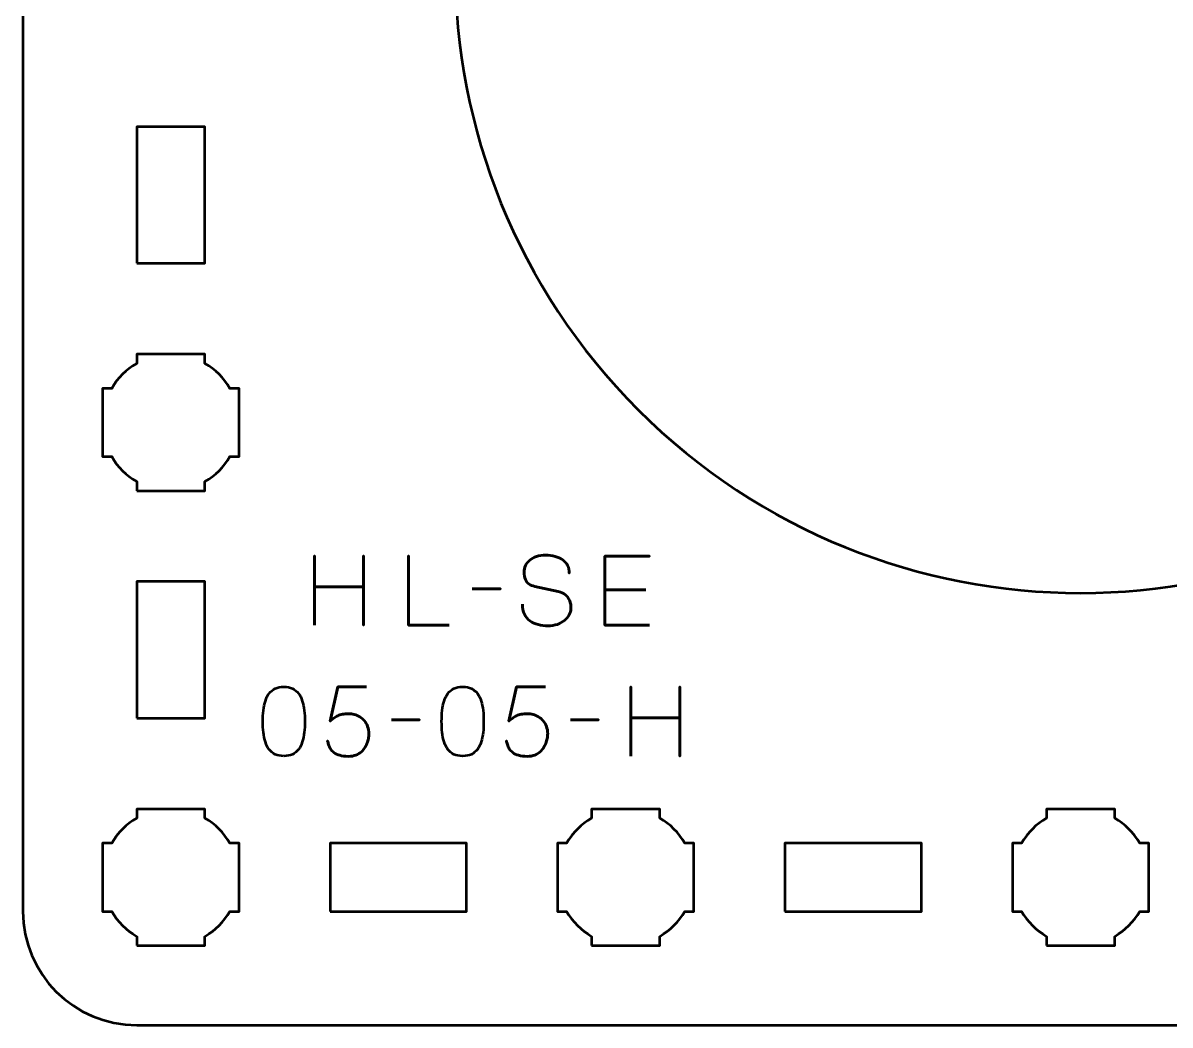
# Model space of a CAD drawing. Header units: centimetres. Extents: x -37.2 to 16.2, y -19.5 to -9.8.
# Drawn here: x 6.85 to 11.89, y -19.5 to -15.09 of the extents above; entities that cross this region are included whole.
import ezdxf

# ---------------------------------------------------------------- set-up
doc = ezdxf.new("R2010")
doc.units = ezdxf.units.CM
doc.header["$MEASUREMENT"] = 0
doc.layers.add('Layer 1', color=7, linetype='Continuous')

msp = doc.modelspace()

# ---------------------------------------------------------------- linework, layer by layer
at = {"layer": 'Layer 1', "color": 3, "lineweight": 53}
for points, knots in [([(15.65001, -19.5), (15.65001, -19.5), (7.35001, -19.5), (7.35001, -19.5), (7.35001, -19.5), (7.07392, -19.5), (6.85001, -19.27609), (6.85001, -19), (6.85001, -19), (6.85001, -19), (6.85001, -10.7), (6.85001, -10.7), (6.85001, -10.7), (6.85001, -10.42391), (7.07392, -10.2), (7.35001, -10.2), (7.35001, -10.2), (7.35001, -10.2), (15.65001, -10.2), (15.65001, -10.2), (15.65001, -10.2), (15.9261, -10.2), (16.15001, -10.42391), (16.15001, -10.7), (16.15001, -10.7), (16.15001, -10.7), (16.15001, -19), (16.15001, -19), (16.15001, -19), (16.15001, -19.27609), (15.9261, -19.5), (15.65001, -19.5)], [0, 0, 0, 0, 0.125, 0.125, 0.125, 0.125, 0.25, 0.25, 0.25, 0.25, 0.375, 0.375, 0.375, 0.375, 0.5, 0.5, 0.5, 0.5, 0.625, 0.625, 0.625, 0.625, 0.75, 0.75, 0.75, 0.75, 0.875, 0.875, 0.875, 0.875, 1, 1, 1, 1]), ([(13.44466, -12.90544), (14.51846, -13.97923), (14.51846, -15.72088), (13.44463, -16.79471), (13.44463, -16.79471), (12.37083, -17.86851), (10.62918, -17.86851), (9.55538, -16.79471), (9.55538, -16.79471), (8.48155, -15.72088), (8.48155, -13.97923), (9.55535, -12.90544), (9.55535, -12.90544), (10.62918, -11.83161), (12.37083, -11.83161), (13.44466, -12.90544)], [0, 0, 0, 0, 0.25, 0.25, 0.25, 0.25, 0.5, 0.5, 0.5, 0.5, 0.75, 0.75, 0.75, 0.75, 1, 1, 1, 1])]:
    msp.add_open_spline(points, degree=3, knots=knots, dxfattribs=at)
at = {"layer": 'Layer 1', "lineweight": 53}
for points, knots in [([(7.35001, -16.15), (7.35001, -16.15), (7.35001, -15.55), (7.35001, -15.55), (7.35001, -15.55), (7.35001, -15.55), (7.65001, -15.55), (7.65001, -15.55), (7.65001, -15.55), (7.65001, -15.55), (7.65001, -16.15), (7.65001, -16.15), (7.65001, -16.15), (7.65001, -16.15), (7.35001, -16.15), (7.35001, -16.15)], [0, 0, 0, 0, 0.25, 0.25, 0.25, 0.25, 0.5, 0.5, 0.5, 0.5, 0.75, 0.75, 0.75, 0.75, 1, 1, 1, 1]), ([(7.35001, -17.15), (7.35001, -17.15), (7.35001, -17.10985), (7.35001, -17.10985), (7.35001, -17.10985), (7.30448, -17.0835), (7.26651, -17.04553), (7.24016, -17), (7.24016, -17), (7.24016, -17), (7.20001, -17), (7.20001, -17), (7.20001, -17), (7.20001, -17), (7.20001, -16.85), (7.20001, -16.85), (7.20001, -16.85), (7.20001, -16.85), (7.20001, -16.7), (7.20001, -16.7), (7.20001, -16.7), (7.20001, -16.7), (7.24016, -16.7), (7.24016, -16.7), (7.24016, -16.7), (7.26651, -16.65447), (7.30448, -16.6165), (7.35001, -16.59015), (7.35001, -16.59015), (7.35001, -16.59015), (7.35001, -16.55), (7.35001, -16.55), (7.35001, -16.55), (7.35001, -16.55), (7.50001, -16.55), (7.50001, -16.55), (7.50001, -16.55), (7.50001, -16.55), (7.65001, -16.55), (7.65001, -16.55), (7.65001, -16.55), (7.65001, -16.55), (7.65001, -16.59015), (7.65001, -16.59015), (7.65001, -16.59015), (7.69554, -16.6165), (7.73351, -16.65447), (7.75986, -16.7), (7.75986, -16.7), (7.75986, -16.7), (7.80001, -16.7), (7.80001, -16.7), (7.80001, -16.7), (7.80001, -16.7), (7.80001, -16.85), (7.80001, -16.85), (7.80001, -16.85), (7.80001, -16.85), (7.80001, -17), (7.80001, -17), (7.80001, -17), (7.80001, -17), (7.75986, -17), (7.75986, -17), (7.75986, -17), (7.73351, -17.04553), (7.69554, -17.0835), (7.65001, -17.10985), (7.65001, -17.10985), (7.65001, -17.10985), (7.65001, -17.15), (7.65001, -17.15), (7.65001, -17.15), (7.65001, -17.15), (7.50001, -17.15), (7.50001, -17.15), (7.50001, -17.15), (7.50001, -17.15), (7.35001, -17.15), (7.35001, -17.15)], [0, 0, 0, 0, 0.05, 0.05, 0.05, 0.05, 0.1, 0.1, 0.1, 0.1, 0.15, 0.15, 0.15, 0.15, 0.2, 0.2, 0.2, 0.2, 0.25, 0.25, 0.25, 0.25, 0.3, 0.3, 0.3, 0.3, 0.35, 0.35, 0.35, 0.35, 0.4, 0.4, 0.4, 0.4, 0.45, 0.45, 0.45, 0.45, 0.5, 0.5, 0.5, 0.5, 0.55, 0.55, 0.55, 0.55, 0.6, 0.6, 0.6, 0.6, 0.65, 0.65, 0.65, 0.65, 0.7, 0.7, 0.7, 0.7, 0.75, 0.75, 0.75, 0.75, 0.8, 0.8, 0.8, 0.8, 0.85, 0.85, 0.85, 0.85, 0.9, 0.9, 0.9, 0.9, 0.95, 0.95, 0.95, 0.95, 1, 1, 1, 1]), ([(7.35001, -18.15), (7.35001, -18.15), (7.35001, -17.55), (7.35001, -17.55), (7.35001, -17.55), (7.35001, -17.55), (7.65001, -17.55), (7.65001, -17.55), (7.65001, -17.55), (7.65001, -17.55), (7.65001, -18.15), (7.65001, -18.15), (7.65001, -18.15), (7.65001, -18.15), (7.35001, -18.15), (7.35001, -18.15)], [0, 0, 0, 0, 0.25, 0.25, 0.25, 0.25, 0.5, 0.5, 0.5, 0.5, 0.75, 0.75, 0.75, 0.75, 1, 1, 1, 1]), ([(7.35001, -19.15), (7.35001, -19.15), (7.35001, -19.10985), (7.35001, -19.10985), (7.35001, -19.10985), (7.30448, -19.0835), (7.26651, -19.04553), (7.24016, -19), (7.24016, -19), (7.24016, -19), (7.20001, -19), (7.20001, -19), (7.20001, -19), (7.20001, -19), (7.20001, -18.85), (7.20001, -18.85), (7.20001, -18.85), (7.20001, -18.85), (7.20001, -18.7), (7.20001, -18.7), (7.20001, -18.7), (7.20001, -18.7), (7.24016, -18.7), (7.24016, -18.7), (7.24016, -18.7), (7.26651, -18.65447), (7.30448, -18.6165), (7.35001, -18.59015), (7.35001, -18.59015), (7.35001, -18.59015), (7.35001, -18.55), (7.35001, -18.55), (7.35001, -18.55), (7.35001, -18.55), (7.50001, -18.55), (7.50001, -18.55), (7.50001, -18.55), (7.50001, -18.55), (7.65001, -18.55), (7.65001, -18.55), (7.65001, -18.55), (7.65001, -18.55), (7.65001, -18.59015), (7.65001, -18.59015), (7.65001, -18.59015), (7.69554, -18.6165), (7.73351, -18.65447), (7.75986, -18.7), (7.75986, -18.7), (7.75986, -18.7), (7.80001, -18.7), (7.80001, -18.7), (7.80001, -18.7), (7.80001, -18.7), (7.80001, -18.85), (7.80001, -18.85), (7.80001, -18.85), (7.80001, -18.85), (7.80001, -19), (7.80001, -19), (7.80001, -19), (7.80001, -19), (7.75986, -19), (7.75986, -19), (7.75986, -19), (7.73351, -19.04553), (7.69554, -19.0835), (7.65001, -19.10985), (7.65001, -19.10985), (7.65001, -19.10985), (7.65001, -19.15), (7.65001, -19.15), (7.65001, -19.15), (7.65001, -19.15), (7.50001, -19.15), (7.50001, -19.15), (7.50001, -19.15), (7.50001, -19.15), (7.35001, -19.15), (7.35001, -19.15)], [0, 0, 0, 0, 0.05, 0.05, 0.05, 0.05, 0.1, 0.1, 0.1, 0.1, 0.15, 0.15, 0.15, 0.15, 0.2, 0.2, 0.2, 0.2, 0.25, 0.25, 0.25, 0.25, 0.3, 0.3, 0.3, 0.3, 0.35, 0.35, 0.35, 0.35, 0.4, 0.4, 0.4, 0.4, 0.45, 0.45, 0.45, 0.45, 0.5, 0.5, 0.5, 0.5, 0.55, 0.55, 0.55, 0.55, 0.6, 0.6, 0.6, 0.6, 0.65, 0.65, 0.65, 0.65, 0.7, 0.7, 0.7, 0.7, 0.75, 0.75, 0.75, 0.75, 0.8, 0.8, 0.8, 0.8, 0.85, 0.85, 0.85, 0.85, 0.9, 0.9, 0.9, 0.9, 0.95, 0.95, 0.95, 0.95, 1, 1, 1, 1]), ([(9.35001, -19.15), (9.35001, -19.15), (9.35001, -19.10985), (9.35001, -19.10985), (9.35001, -19.10985), (9.30448, -19.0835), (9.26651, -19.04553), (9.24016, -19), (9.24016, -19), (9.24016, -19), (9.20001, -19), (9.20001, -19), (9.20001, -19), (9.20001, -19), (9.20001, -18.85), (9.20001, -18.85), (9.20001, -18.85), (9.20001, -18.85), (9.20001, -18.7), (9.20001, -18.7), (9.20001, -18.7), (9.20001, -18.7), (9.24016, -18.7), (9.24016, -18.7), (9.24016, -18.7), (9.26651, -18.65447), (9.30448, -18.6165), (9.35001, -18.59015), (9.35001, -18.59015), (9.35001, -18.59015), (9.35001, -18.55), (9.35001, -18.55), (9.35001, -18.55), (9.35001, -18.55), (9.50001, -18.55), (9.50001, -18.55), (9.50001, -18.55), (9.50001, -18.55), (9.65001, -18.55), (9.65001, -18.55), (9.65001, -18.55), (9.65001, -18.55), (9.65001, -18.59015), (9.65001, -18.59015), (9.65001, -18.59015), (9.69554, -18.6165), (9.73351, -18.65447), (9.75986, -18.7), (9.75986, -18.7), (9.75986, -18.7), (9.80001, -18.7), (9.80001, -18.7), (9.80001, -18.7), (9.80001, -18.7), (9.80001, -18.85), (9.80001, -18.85), (9.80001, -18.85), (9.80001, -18.85), (9.80001, -19), (9.80001, -19), (9.80001, -19), (9.80001, -19), (9.75986, -19), (9.75986, -19), (9.75986, -19), (9.73351, -19.04553), (9.69554, -19.0835), (9.65001, -19.10985), (9.65001, -19.10985), (9.65001, -19.10985), (9.65001, -19.15), (9.65001, -19.15), (9.65001, -19.15), (9.65001, -19.15), (9.50001, -19.15), (9.50001, -19.15), (9.50001, -19.15), (9.50001, -19.15), (9.35001, -19.15), (9.35001, -19.15)], [0, 0, 0, 0, 0.05, 0.05, 0.05, 0.05, 0.1, 0.1, 0.1, 0.1, 0.15, 0.15, 0.15, 0.15, 0.2, 0.2, 0.2, 0.2, 0.25, 0.25, 0.25, 0.25, 0.3, 0.3, 0.3, 0.3, 0.35, 0.35, 0.35, 0.35, 0.4, 0.4, 0.4, 0.4, 0.45, 0.45, 0.45, 0.45, 0.5, 0.5, 0.5, 0.5, 0.55, 0.55, 0.55, 0.55, 0.6, 0.6, 0.6, 0.6, 0.65, 0.65, 0.65, 0.65, 0.7, 0.7, 0.7, 0.7, 0.75, 0.75, 0.75, 0.75, 0.8, 0.8, 0.8, 0.8, 0.85, 0.85, 0.85, 0.85, 0.9, 0.9, 0.9, 0.9, 0.95, 0.95, 0.95, 0.95, 1, 1, 1, 1]), ([(11.35001, -19.15), (11.35001, -19.15), (11.35001, -19.10985), (11.35001, -19.10985), (11.35001, -19.10985), (11.30448, -19.0835), (11.26651, -19.04553), (11.24016, -19), (11.24016, -19), (11.24016, -19), (11.20001, -19), (11.20001, -19), (11.20001, -19), (11.20001, -19), (11.20001, -18.85), (11.20001, -18.85), (11.20001, -18.85), (11.20001, -18.85), (11.20001, -18.7), (11.20001, -18.7), (11.20001, -18.7), (11.20001, -18.7), (11.24016, -18.7), (11.24016, -18.7), (11.24016, -18.7), (11.26651, -18.65447), (11.30448, -18.6165), (11.35001, -18.59015), (11.35001, -18.59015), (11.35001, -18.59015), (11.35001, -18.55), (11.35001, -18.55), (11.35001, -18.55), (11.35001, -18.55), (11.50001, -18.55), (11.50001, -18.55), (11.50001, -18.55), (11.50001, -18.55), (11.65001, -18.55), (11.65001, -18.55), (11.65001, -18.55), (11.65001, -18.55), (11.65001, -18.59015), (11.65001, -18.59015), (11.65001, -18.59015), (11.69554, -18.6165), (11.73351, -18.65447), (11.75986, -18.7), (11.75986, -18.7), (11.75986, -18.7), (11.80001, -18.7), (11.80001, -18.7), (11.80001, -18.7), (11.80001, -18.7), (11.80001, -18.85), (11.80001, -18.85), (11.80001, -18.85), (11.80001, -18.85), (11.80001, -19), (11.80001, -19), (11.80001, -19), (11.80001, -19), (11.75986, -19), (11.75986, -19), (11.75986, -19), (11.73351, -19.04553), (11.69554, -19.0835), (11.65001, -19.10985), (11.65001, -19.10985), (11.65001, -19.10985), (11.65001, -19.15), (11.65001, -19.15), (11.65001, -19.15), (11.65001, -19.15), (11.50001, -19.15), (11.50001, -19.15), (11.50001, -19.15), (11.50001, -19.15), (11.35001, -19.15), (11.35001, -19.15)], [0, 0, 0, 0, 0.05, 0.05, 0.05, 0.05, 0.1, 0.1, 0.1, 0.1, 0.15, 0.15, 0.15, 0.15, 0.2, 0.2, 0.2, 0.2, 0.25, 0.25, 0.25, 0.25, 0.3, 0.3, 0.3, 0.3, 0.35, 0.35, 0.35, 0.35, 0.4, 0.4, 0.4, 0.4, 0.45, 0.45, 0.45, 0.45, 0.5, 0.5, 0.5, 0.5, 0.55, 0.55, 0.55, 0.55, 0.6, 0.6, 0.6, 0.6, 0.65, 0.65, 0.65, 0.65, 0.7, 0.7, 0.7, 0.7, 0.75, 0.75, 0.75, 0.75, 0.8, 0.8, 0.8, 0.8, 0.85, 0.85, 0.85, 0.85, 0.9, 0.9, 0.9, 0.9, 0.95, 0.95, 0.95, 0.95, 1, 1, 1, 1]), ([(8.20001, -19), (8.20001, -19), (8.20001, -18.7), (8.20001, -18.7), (8.20001, -18.7), (8.20001, -18.7), (8.80001, -18.7), (8.80001, -18.7), (8.80001, -18.7), (8.80001, -18.7), (8.80001, -19), (8.80001, -19), (8.80001, -19), (8.80001, -19), (8.20001, -19), (8.20001, -19)], [0, 0, 0, 0, 0.25, 0.25, 0.25, 0.25, 0.5, 0.5, 0.5, 0.5, 0.75, 0.75, 0.75, 0.75, 1, 1, 1, 1]), ([(10.20001, -19), (10.20001, -19), (10.20001, -18.7), (10.20001, -18.7), (10.20001, -18.7), (10.20001, -18.7), (10.80001, -18.7), (10.80001, -18.7), (10.80001, -18.7), (10.80001, -18.7), (10.80001, -19), (10.80001, -19), (10.80001, -19), (10.80001, -19), (10.20001, -19), (10.20001, -19)], [0, 0, 0, 0, 0.25, 0.25, 0.25, 0.25, 0.5, 0.5, 0.5, 0.5, 0.75, 0.75, 0.75, 0.75, 1, 1, 1, 1])]:
    msp.add_open_spline(points, degree=3, knots=knots, dxfattribs=at)
at = {"layer": 'Layer 1', "color": 5, "lineweight": 53}
for points, knots in [([(8.13221, -17.74187), (8.13221, -17.74187), (8.13221, -17.57296), (8.13221, -17.57296), (8.13221, -17.57296), (8.13221, -17.57296), (8.34768, -17.57296), (8.34768, -17.57296), (8.34768, -17.57296), (8.34768, -17.57296), (8.34768, -17.74187), (8.34768, -17.74187), (8.34768, -17.74187), (8.34768, -17.74187), (8.34768, -17.43707), (8.34768, -17.43707), (8.34768, -17.43707), (8.34768, -17.43707), (8.34768, -17.57296), (8.34768, -17.57296), (8.34768, -17.57296), (8.34768, -17.57296), (8.13221, -17.57296), (8.13221, -17.57296), (8.13221, -17.57296), (8.13221, -17.57296), (8.13221, -17.43707), (8.13221, -17.43707), (8.13221, -17.43707), (8.13221, -17.43707), (8.13221, -17.74187), (8.13221, -17.74187)], [0, 0, 0, 0, 0.125, 0.125, 0.125, 0.125, 0.25, 0.25, 0.25, 0.25, 0.375, 0.375, 0.375, 0.375, 0.5, 0.5, 0.5, 0.5, 0.625, 0.625, 0.625, 0.625, 0.75, 0.75, 0.75, 0.75, 0.875, 0.875, 0.875, 0.875, 1, 1, 1, 1]), ([(8.7236, -17.74187), (8.7236, -17.74187), (8.54538, -17.74187), (8.54538, -17.74187), (8.54538, -17.74187), (8.54538, -17.74187), (8.54538, -17.43665), (8.54538, -17.43665), (8.54538, -17.43665), (8.54538, -17.43665), (8.54538, -17.74187), (8.54538, -17.74187), (8.54538, -17.74187), (8.54538, -17.74187), (8.7236, -17.74187), (8.7236, -17.74187)], [0, 0, 0, 0, 0.25, 0.25, 0.25, 0.25, 0.5, 0.5, 0.5, 0.5, 0.75, 0.75, 0.75, 0.75, 1, 1, 1, 1]), ([(9.04575, -17.64958), (9.04589, -17.66645), (9.04885, -17.68091), (9.05478, -17.69298), (9.05478, -17.69298), (9.06064, -17.70497), (9.06882, -17.71478), (9.07912, -17.7224), (9.07912, -17.7224), (9.08949, -17.72995), (9.10142, -17.73552), (9.11489, -17.73912), (9.11489, -17.73912), (9.1283, -17.74265), (9.14269, -17.74441), (9.15793, -17.74441), (9.15793, -17.74441), (9.17331, -17.74434), (9.18714, -17.74208), (9.19949, -17.73778), (9.19949, -17.73778), (9.21177, -17.73347), (9.22228, -17.72769), (9.2311, -17.72042), (9.2311, -17.72042), (9.23985, -17.71315), (9.24662, -17.70504), (9.25142, -17.69601), (9.25142, -17.69601), (9.25622, -17.68698), (9.25876, -17.67774), (9.25911, -17.66821), (9.25911, -17.66821), (9.25953, -17.65572), (9.2577, -17.64429), (9.25368, -17.63399), (9.25368, -17.63399), (9.24965, -17.62369), (9.24344, -17.61508), (9.23505, -17.60803), (9.23505, -17.60803), (9.22672, -17.60097), (9.21621, -17.59603), (9.20365, -17.59328), (9.20365, -17.59328), (9.20365, -17.59328), (9.09994, -17.57084), (9.09994, -17.57084), (9.09994, -17.57084), (9.0902, -17.5688), (9.0818, -17.56534), (9.07489, -17.56054), (9.07489, -17.56054), (9.06797, -17.55568), (9.06261, -17.54897), (9.05894, -17.54036), (9.05894, -17.54036), (9.05527, -17.53183), (9.05337, -17.52096), (9.05337, -17.50777), (9.05337, -17.50777), (9.05337, -17.49775), (9.05542, -17.4883), (9.05958, -17.47941), (9.05958, -17.47941), (9.06367, -17.47052), (9.06974, -17.46268), (9.07771, -17.45577), (9.07771, -17.45577), (9.08568, -17.44893), (9.09556, -17.44356), (9.10727, -17.43968), (9.10727, -17.43968), (9.11906, -17.43573), (9.13253, -17.43376), (9.14777, -17.43369), (9.14777, -17.43369), (9.16308, -17.43369), (9.17712, -17.43545), (9.18996, -17.43898), (9.18996, -17.43898), (9.20273, -17.44251), (9.21381, -17.44759), (9.22312, -17.45436), (9.22312, -17.45436), (9.23244, -17.46113), (9.23963, -17.46946), (9.24457, -17.47919), (9.24457, -17.47919), (9.24951, -17.489), (9.25184, -17.50022), (9.25149, -17.51285), (9.25149, -17.51285), (9.25184, -17.50022), (9.24951, -17.489), (9.24457, -17.47919), (9.24457, -17.47919), (9.23963, -17.46946), (9.23244, -17.46113), (9.22312, -17.45436), (9.22312, -17.45436), (9.21381, -17.44759), (9.20273, -17.44251), (9.18996, -17.43898), (9.18996, -17.43898), (9.17712, -17.43545), (9.16308, -17.43369), (9.14777, -17.43369), (9.14777, -17.43369), (9.13253, -17.43376), (9.11906, -17.43573), (9.10727, -17.43968), (9.10727, -17.43968), (9.09556, -17.44356), (9.08568, -17.44893), (9.07771, -17.45577), (9.07771, -17.45577), (9.06974, -17.46268), (9.06367, -17.47052), (9.05958, -17.47941), (9.05958, -17.47941), (9.05542, -17.4883), (9.05337, -17.49775), (9.05337, -17.50777), (9.05337, -17.50777), (9.05337, -17.52096), (9.0552, -17.53183), (9.05873, -17.54029), (9.05873, -17.54029), (9.06233, -17.54883), (9.06762, -17.55546), (9.07454, -17.56033), (9.07454, -17.56033), (9.08145, -17.56513), (9.08992, -17.56866), (9.09994, -17.57084), (9.09994, -17.57084), (9.09994, -17.57084), (9.20365, -17.59328), (9.20365, -17.59328), (9.20365, -17.59328), (9.21649, -17.59603), (9.22708, -17.60097), (9.2354, -17.60803), (9.2354, -17.60803), (9.2438, -17.61508), (9.24994, -17.62369), (9.25389, -17.63399), (9.25389, -17.63399), (9.25777, -17.64429), (9.25953, -17.65572), (9.25911, -17.66821), (9.25911, -17.66821), (9.25876, -17.67774), (9.25622, -17.68698), (9.25142, -17.69601), (9.25142, -17.69601), (9.24662, -17.70504), (9.23985, -17.71315), (9.2311, -17.72042), (9.2311, -17.72042), (9.22228, -17.72769), (9.21177, -17.73347), (9.19949, -17.73778), (9.19949, -17.73778), (9.18714, -17.74208), (9.17331, -17.74434), (9.15793, -17.74441), (9.15793, -17.74441), (9.14269, -17.74441), (9.1283, -17.74265), (9.11489, -17.73912), (9.11489, -17.73912), (9.10142, -17.73552), (9.08949, -17.72995), (9.07912, -17.7224), (9.07912, -17.7224), (9.06882, -17.71478), (9.06064, -17.70497), (9.05478, -17.69298), (9.05478, -17.69298), (9.04885, -17.68091), (9.04589, -17.66645), (9.04575, -17.64958)], [0, 0, 0, 0, 0.0217391, 0.0217391, 0.0217391, 0.0217391, 0.0434783, 0.0434783, 0.0434783, 0.0434783, 0.0652174, 0.0652174, 0.0652174, 0.0652174, 0.0869565, 0.0869565, 0.0869565, 0.0869565, 0.1086957, 0.1086957, 0.1086957, 0.1086957, 0.1304348, 0.1304348, 0.1304348, 0.1304348, 0.1521739, 0.1521739, 0.1521739, 0.1521739, 0.173913, 0.173913, 0.173913, 0.173913, 0.1956522, 0.1956522, 0.1956522, 0.1956522, 0.2173913, 0.2173913, 0.2173913, 0.2173913, 0.2391304, 0.2391304, 0.2391304, 0.2391304, 0.2608696, 0.2608696, 0.2608696, 0.2608696, 0.2826087, 0.2826087, 0.2826087, 0.2826087, 0.3043478, 0.3043478, 0.3043478, 0.3043478, 0.326087, 0.326087, 0.326087, 0.326087, 0.3478261, 0.3478261, 0.3478261, 0.3478261, 0.3695652, 0.3695652, 0.3695652, 0.3695652, 0.3913043, 0.3913043, 0.3913043, 0.3913043, 0.4130435, 0.4130435, 0.4130435, 0.4130435, 0.4347826, 0.4347826, 0.4347826, 0.4347826, 0.4565217, 0.4565217, 0.4565217, 0.4565217, 0.4782609, 0.4782609, 0.4782609, 0.4782609, 0.5, 0.5, 0.5, 0.5, 0.5217391, 0.5217391, 0.5217391, 0.5217391, 0.5434783, 0.5434783, 0.5434783, 0.5434783, 0.5652174, 0.5652174, 0.5652174, 0.5652174, 0.5869565, 0.5869565, 0.5869565, 0.5869565, 0.6086957, 0.6086957, 0.6086957, 0.6086957, 0.6304348, 0.6304348, 0.6304348, 0.6304348, 0.6521739, 0.6521739, 0.6521739, 0.6521739, 0.673913, 0.673913, 0.673913, 0.673913, 0.6956522, 0.6956522, 0.6956522, 0.6956522, 0.7173913, 0.7173913, 0.7173913, 0.7173913, 0.7391304, 0.7391304, 0.7391304, 0.7391304, 0.7608696, 0.7608696, 0.7608696, 0.7608696, 0.7826087, 0.7826087, 0.7826087, 0.7826087, 0.8043478, 0.8043478, 0.8043478, 0.8043478, 0.826087, 0.826087, 0.826087, 0.826087, 0.8478261, 0.8478261, 0.8478261, 0.8478261, 0.8695652, 0.8695652, 0.8695652, 0.8695652, 0.8913043, 0.8913043, 0.8913043, 0.8913043, 0.9130435, 0.9130435, 0.9130435, 0.9130435, 0.9347826, 0.9347826, 0.9347826, 0.9347826, 0.9565217, 0.9565217, 0.9565217, 0.9565217, 0.9782609, 0.9782609, 0.9782609, 0.9782609, 1, 1, 1, 1]), ([(9.60497, -17.74187), (9.60497, -17.74187), (9.4077, -17.74187), (9.4077, -17.74187), (9.4077, -17.74187), (9.4077, -17.74187), (9.4077, -17.43834), (9.4077, -17.43834), (9.4077, -17.43834), (9.4077, -17.43834), (9.60497, -17.43834), (9.60497, -17.43834), (9.60497, -17.43834), (9.60497, -17.43834), (9.4077, -17.43834), (9.4077, -17.43834), (9.4077, -17.43834), (9.4077, -17.43834), (9.4077, -17.74187), (9.4077, -17.74187), (9.4077, -17.74187), (9.4077, -17.74187), (9.60497, -17.74187), (9.60497, -17.74187)], [0, 0, 0, 0, 0.1666667, 0.1666667, 0.1666667, 0.1666667, 0.3333333, 0.3333333, 0.3333333, 0.3333333, 0.5, 0.5, 0.5, 0.5, 0.6666667, 0.6666667, 0.6666667, 0.6666667, 0.8333333, 0.8333333, 0.8333333, 0.8333333, 1, 1, 1, 1]), ([(8.82562, -17.58227), (8.82562, -17.58227), (8.94881, -17.58227), (8.94881, -17.58227), (8.94881, -17.58227), (8.94881, -17.58227), (8.82562, -17.58227), (8.82562, -17.58227)], [0, 0, 0, 0, 0.5, 0.5, 0.5, 0.5, 1, 1, 1, 1]), ([(9.58804, -17.58566), (9.58804, -17.58566), (9.4077, -17.58566), (9.4077, -17.58566), (9.4077, -17.58566), (9.4077, -17.58566), (9.58804, -17.58566), (9.58804, -17.58566)], [0, 0, 0, 0, 0.5, 0.5, 0.5, 0.5, 1, 1, 1, 1]), ([(7.99696, -18.31718), (8.01177, -18.31711), (8.02454, -18.3145), (8.0352, -18.30942), (8.0352, -18.30942), (8.04578, -18.30434), (8.0546, -18.29707), (8.06165, -18.28783), (8.06165, -18.28783), (8.06864, -18.27852), (8.07414, -18.26751), (8.07823, -18.25481), (8.07823, -18.25481), (8.08226, -18.24211), (8.08515, -18.22821), (8.08677, -18.21297), (8.08677, -18.21297), (8.08847, -18.19773), (8.08931, -18.18171), (8.08924, -18.16478), (8.08924, -18.16478), (8.08931, -18.14792), (8.08847, -18.1319), (8.08677, -18.11673), (8.08677, -18.11673), (8.08515, -18.10156), (8.08226, -18.08759), (8.07823, -18.07489), (8.07823, -18.07489), (8.07414, -18.06226), (8.06864, -18.05126), (8.06165, -18.04187), (8.06165, -18.04187), (8.0546, -18.03256), (8.04578, -18.02529), (8.0352, -18.02021), (8.0352, -18.02021), (8.02454, -18.01506), (8.01177, -18.01245), (7.99696, -18.01238), (7.99696, -18.01238), (7.98214, -18.01245), (7.96937, -18.01506), (7.95871, -18.02021), (7.95871, -18.02021), (7.94813, -18.02529), (7.93931, -18.03256), (7.93226, -18.04187), (7.93226, -18.04187), (7.92527, -18.05126), (7.91977, -18.06226), (7.91568, -18.07489), (7.91568, -18.07489), (7.91165, -18.08759), (7.90876, -18.10156), (7.90714, -18.11673), (7.90714, -18.11673), (7.90545, -18.1319), (7.9046, -18.14792), (7.90467, -18.16478), (7.90467, -18.16478), (7.9046, -18.18171), (7.90545, -18.19773), (7.90714, -18.21297), (7.90714, -18.21297), (7.90876, -18.22821), (7.91165, -18.24211), (7.91568, -18.25481), (7.91568, -18.25481), (7.91977, -18.26751), (7.92527, -18.27852), (7.93226, -18.28783), (7.93226, -18.28783), (7.93931, -18.29707), (7.94813, -18.30434), (7.95871, -18.30942), (7.95871, -18.30942), (7.96937, -18.3145), (7.98214, -18.31711), (7.99696, -18.31718)], [0, 0, 0, 0, 0.05, 0.05, 0.05, 0.05, 0.1, 0.1, 0.1, 0.1, 0.15, 0.15, 0.15, 0.15, 0.2, 0.2, 0.2, 0.2, 0.25, 0.25, 0.25, 0.25, 0.3, 0.3, 0.3, 0.3, 0.35, 0.35, 0.35, 0.35, 0.4, 0.4, 0.4, 0.4, 0.45, 0.45, 0.45, 0.45, 0.5, 0.5, 0.5, 0.5, 0.55, 0.55, 0.55, 0.55, 0.6, 0.6, 0.6, 0.6, 0.65, 0.65, 0.65, 0.65, 0.7, 0.7, 0.7, 0.7, 0.75, 0.75, 0.75, 0.75, 0.8, 0.8, 0.8, 0.8, 0.85, 0.85, 0.85, 0.85, 0.9, 0.9, 0.9, 0.9, 0.95, 0.95, 0.95, 0.95, 1, 1, 1, 1]), ([(7.99696, -18.31718), (8.01177, -18.31711), (8.02454, -18.3145), (8.0352, -18.30942), (8.0352, -18.30942), (8.04578, -18.30434), (8.0546, -18.29707), (8.06165, -18.28783), (8.06165, -18.28783), (8.06864, -18.27852), (8.07414, -18.26751), (8.07823, -18.25481), (8.07823, -18.25481), (8.08226, -18.24211), (8.08515, -18.22821), (8.08677, -18.21297), (8.08677, -18.21297), (8.08847, -18.19773), (8.08931, -18.18171), (8.08924, -18.16478), (8.08924, -18.16478), (8.08931, -18.14792), (8.08847, -18.1319), (8.08677, -18.11673), (8.08677, -18.11673), (8.08515, -18.10156), (8.08226, -18.08759), (8.07823, -18.07489), (8.07823, -18.07489), (8.07414, -18.06226), (8.06864, -18.05126), (8.06165, -18.04187), (8.06165, -18.04187), (8.0546, -18.03256), (8.04578, -18.02529), (8.0352, -18.02021), (8.0352, -18.02021), (8.02454, -18.01506), (8.01177, -18.01245), (7.99696, -18.01238), (7.99696, -18.01238), (7.98214, -18.01245), (7.96937, -18.01506), (7.95871, -18.02021), (7.95871, -18.02021), (7.94813, -18.02529), (7.93931, -18.03256), (7.93226, -18.04187), (7.93226, -18.04187), (7.92527, -18.05126), (7.91977, -18.06226), (7.91568, -18.07489), (7.91568, -18.07489), (7.91165, -18.08759), (7.90876, -18.10156), (7.90714, -18.11673), (7.90714, -18.11673), (7.90545, -18.1319), (7.9046, -18.14792), (7.90467, -18.16478), (7.90467, -18.16478), (7.9046, -18.18171), (7.90545, -18.19773), (7.90714, -18.21297), (7.90714, -18.21297), (7.90876, -18.22821), (7.91165, -18.24211), (7.91568, -18.25481), (7.91568, -18.25481), (7.91977, -18.26751), (7.92527, -18.27852), (7.93226, -18.28783), (7.93226, -18.28783), (7.93931, -18.29707), (7.94813, -18.30434), (7.95871, -18.30942), (7.95871, -18.30942), (7.96937, -18.3145), (7.98214, -18.31711), (7.99696, -18.31718)], [0, 0, 0, 0, 0.05, 0.05, 0.05, 0.05, 0.1, 0.1, 0.1, 0.1, 0.15, 0.15, 0.15, 0.15, 0.2, 0.2, 0.2, 0.2, 0.25, 0.25, 0.25, 0.25, 0.3, 0.3, 0.3, 0.3, 0.35, 0.35, 0.35, 0.35, 0.4, 0.4, 0.4, 0.4, 0.45, 0.45, 0.45, 0.45, 0.5, 0.5, 0.5, 0.5, 0.55, 0.55, 0.55, 0.55, 0.6, 0.6, 0.6, 0.6, 0.65, 0.65, 0.65, 0.65, 0.7, 0.7, 0.7, 0.7, 0.75, 0.75, 0.75, 0.75, 0.8, 0.8, 0.8, 0.8, 0.85, 0.85, 0.85, 0.85, 0.9, 0.9, 0.9, 0.9, 0.95, 0.95, 0.95, 0.95, 1, 1, 1, 1]), ([(8.36102, -18.01196), (8.36102, -18.01196), (8.23402, -18.01196), (8.23402, -18.01196), (8.23402, -18.01196), (8.23402, -18.01196), (8.20015, -18.16351), (8.20015, -18.16351), (8.20015, -18.16351), (8.20608, -18.15843), (8.21172, -18.15385), (8.21716, -18.14982), (8.21716, -18.14982), (8.22252, -18.1458), (8.22816, -18.14242), (8.23416, -18.13959), (8.23416, -18.13959), (8.24009, -18.13677), (8.24686, -18.13465), (8.25448, -18.13317), (8.25448, -18.13317), (8.26203, -18.13169), (8.27106, -18.13091), (8.28143, -18.13091), (8.28143, -18.13091), (8.2899, -18.13091), (8.29837, -18.13204), (8.30683, -18.13437), (8.30683, -18.13437), (8.3153, -18.13663), (8.32334, -18.14009), (8.33096, -18.14467), (8.33096, -18.14467), (8.33865, -18.14933), (8.34543, -18.15512), (8.35135, -18.1621), (8.35135, -18.1621), (8.35735, -18.16909), (8.36208, -18.17727), (8.36546, -18.18665), (8.36546, -18.18665), (8.36892, -18.19604), (8.37068, -18.20669), (8.37075, -18.21854), (8.37075, -18.21854), (8.37083, -18.22292), (8.37033, -18.22842), (8.36934, -18.23491), (8.36934, -18.23491), (8.36843, -18.2414), (8.36673, -18.24846), (8.36433, -18.25594), (8.36433, -18.25594), (8.36194, -18.26342), (8.35855, -18.27083), (8.35425, -18.27816), (8.35425, -18.27816), (8.34994, -18.2855), (8.34444, -18.2922), (8.33781, -18.29827), (8.33781, -18.29827), (8.33117, -18.30434), (8.32313, -18.30921), (8.31375, -18.31288), (8.31375, -18.31288), (8.30429, -18.31647), (8.29321, -18.31838), (8.28059, -18.31845), (8.28059, -18.31845), (8.26549, -18.31838), (8.25279, -18.31676), (8.24249, -18.31372), (8.24249, -18.31372), (8.23218, -18.31062), (8.22379, -18.3066), (8.2173, -18.30152), (8.2173, -18.30152), (8.21074, -18.29644), (8.20566, -18.29086), (8.20199, -18.2848), (8.20199, -18.2848), (8.19832, -18.27873), (8.19557, -18.27266), (8.19373, -18.26659), (8.19373, -18.26659), (8.1919, -18.26052), (8.19049, -18.25495), (8.18957, -18.24987), (8.18957, -18.24987), (8.19049, -18.25495), (8.1919, -18.26052), (8.19373, -18.26659), (8.19373, -18.26659), (8.19557, -18.27266), (8.19832, -18.27873), (8.20199, -18.2848), (8.20199, -18.2848), (8.20566, -18.29086), (8.21074, -18.29644), (8.2173, -18.30152), (8.2173, -18.30152), (8.22379, -18.3066), (8.23218, -18.31062), (8.24249, -18.31372), (8.24249, -18.31372), (8.25279, -18.31676), (8.26549, -18.31838), (8.28059, -18.31845), (8.28059, -18.31845), (8.29321, -18.31838), (8.30429, -18.31647), (8.31375, -18.31288), (8.31375, -18.31288), (8.32313, -18.30921), (8.33117, -18.30434), (8.33781, -18.29827), (8.33781, -18.29827), (8.34444, -18.2922), (8.34994, -18.2855), (8.35425, -18.27816), (8.35425, -18.27816), (8.35855, -18.27083), (8.36194, -18.26342), (8.36433, -18.25594), (8.36433, -18.25594), (8.36673, -18.24846), (8.36843, -18.2414), (8.36934, -18.23491), (8.36934, -18.23491), (8.37033, -18.22842), (8.37083, -18.22292), (8.37075, -18.21854), (8.37075, -18.21854), (8.37068, -18.20669), (8.36892, -18.19604), (8.36546, -18.18665), (8.36546, -18.18665), (8.36208, -18.17727), (8.35735, -18.16909), (8.35135, -18.1621), (8.35135, -18.1621), (8.34543, -18.15512), (8.33865, -18.14933), (8.33096, -18.14467), (8.33096, -18.14467), (8.32334, -18.14009), (8.3153, -18.13663), (8.30683, -18.13437), (8.30683, -18.13437), (8.29837, -18.13204), (8.2899, -18.13091), (8.28143, -18.13091), (8.28143, -18.13091), (8.27106, -18.13091), (8.26203, -18.13169), (8.25448, -18.13317), (8.25448, -18.13317), (8.24686, -18.13465), (8.24009, -18.13677), (8.23416, -18.13959), (8.23416, -18.13959), (8.22816, -18.14242), (8.22252, -18.1458), (8.21716, -18.14982), (8.21716, -18.14982), (8.21172, -18.15385), (8.20608, -18.15843), (8.20015, -18.16351), (8.20015, -18.16351), (8.20015, -18.16351), (8.23402, -18.01196), (8.23402, -18.01196), (8.23402, -18.01196), (8.23402, -18.01196), (8.36102, -18.01196), (8.36102, -18.01196)], [0, 0, 0, 0, 0.0227273, 0.0227273, 0.0227273, 0.0227273, 0.0454545, 0.0454545, 0.0454545, 0.0454545, 0.0681818, 0.0681818, 0.0681818, 0.0681818, 0.0909091, 0.0909091, 0.0909091, 0.0909091, 0.1136364, 0.1136364, 0.1136364, 0.1136364, 0.1363636, 0.1363636, 0.1363636, 0.1363636, 0.1590909, 0.1590909, 0.1590909, 0.1590909, 0.1818182, 0.1818182, 0.1818182, 0.1818182, 0.2045455, 0.2045455, 0.2045455, 0.2045455, 0.2272727, 0.2272727, 0.2272727, 0.2272727, 0.25, 0.25, 0.25, 0.25, 0.2727273, 0.2727273, 0.2727273, 0.2727273, 0.2954545, 0.2954545, 0.2954545, 0.2954545, 0.3181818, 0.3181818, 0.3181818, 0.3181818, 0.3409091, 0.3409091, 0.3409091, 0.3409091, 0.3636364, 0.3636364, 0.3636364, 0.3636364, 0.3863636, 0.3863636, 0.3863636, 0.3863636, 0.4090909, 0.4090909, 0.4090909, 0.4090909, 0.4318182, 0.4318182, 0.4318182, 0.4318182, 0.4545455, 0.4545455, 0.4545455, 0.4545455, 0.4772727, 0.4772727, 0.4772727, 0.4772727, 0.5, 0.5, 0.5, 0.5, 0.5227273, 0.5227273, 0.5227273, 0.5227273, 0.5454545, 0.5454545, 0.5454545, 0.5454545, 0.5681818, 0.5681818, 0.5681818, 0.5681818, 0.5909091, 0.5909091, 0.5909091, 0.5909091, 0.6136364, 0.6136364, 0.6136364, 0.6136364, 0.6363636, 0.6363636, 0.6363636, 0.6363636, 0.6590909, 0.6590909, 0.6590909, 0.6590909, 0.6818182, 0.6818182, 0.6818182, 0.6818182, 0.7045455, 0.7045455, 0.7045455, 0.7045455, 0.7272727, 0.7272727, 0.7272727, 0.7272727, 0.75, 0.75, 0.75, 0.75, 0.7727273, 0.7727273, 0.7727273, 0.7727273, 0.7954545, 0.7954545, 0.7954545, 0.7954545, 0.8181818, 0.8181818, 0.8181818, 0.8181818, 0.8409091, 0.8409091, 0.8409091, 0.8409091, 0.8636364, 0.8636364, 0.8636364, 0.8636364, 0.8863636, 0.8863636, 0.8863636, 0.8863636, 0.9090909, 0.9090909, 0.9090909, 0.9090909, 0.9318182, 0.9318182, 0.9318182, 0.9318182, 0.9545455, 0.9545455, 0.9545455, 0.9545455, 0.9772727, 0.9772727, 0.9772727, 0.9772727, 1, 1, 1, 1]), ([(8.78308, -18.31718), (8.79789, -18.31711), (8.81066, -18.3145), (8.82132, -18.30942), (8.82132, -18.30942), (8.8319, -18.30434), (8.84072, -18.29707), (8.84777, -18.28783), (8.84777, -18.28783), (8.85476, -18.27852), (8.86026, -18.26751), (8.86435, -18.25481), (8.86435, -18.25481), (8.86838, -18.24211), (8.87127, -18.22821), (8.87289, -18.21297), (8.87289, -18.21297), (8.87459, -18.19773), (8.87543, -18.18171), (8.87536, -18.16478), (8.87536, -18.16478), (8.87543, -18.14792), (8.87459, -18.1319), (8.87289, -18.11673), (8.87289, -18.11673), (8.87127, -18.10156), (8.86838, -18.08759), (8.86435, -18.07489), (8.86435, -18.07489), (8.86026, -18.06226), (8.85476, -18.05126), (8.84777, -18.04187), (8.84777, -18.04187), (8.84072, -18.03256), (8.8319, -18.02529), (8.82132, -18.02021), (8.82132, -18.02021), (8.81066, -18.01506), (8.79789, -18.01245), (8.78308, -18.01238), (8.78308, -18.01238), (8.76826, -18.01245), (8.75549, -18.01506), (8.74483, -18.02021), (8.74483, -18.02021), (8.73425, -18.02529), (8.72543, -18.03256), (8.71838, -18.04187), (8.71838, -18.04187), (8.71139, -18.05126), (8.70589, -18.06226), (8.7018, -18.07489), (8.7018, -18.07489), (8.69777, -18.08759), (8.69488, -18.10156), (8.69326, -18.11673), (8.69326, -18.11673), (8.69157, -18.1319), (8.69072, -18.14792), (8.69079, -18.16478), (8.69079, -18.16478), (8.69072, -18.18171), (8.69157, -18.19773), (8.69326, -18.21297), (8.69326, -18.21297), (8.69488, -18.22821), (8.69777, -18.24211), (8.7018, -18.25481), (8.7018, -18.25481), (8.70589, -18.26751), (8.71139, -18.27852), (8.71838, -18.28783), (8.71838, -18.28783), (8.72543, -18.29707), (8.73425, -18.30434), (8.74483, -18.30942), (8.74483, -18.30942), (8.75549, -18.3145), (8.76826, -18.31711), (8.78308, -18.31718)], [0, 0, 0, 0, 0.05, 0.05, 0.05, 0.05, 0.1, 0.1, 0.1, 0.1, 0.15, 0.15, 0.15, 0.15, 0.2, 0.2, 0.2, 0.2, 0.25, 0.25, 0.25, 0.25, 0.3, 0.3, 0.3, 0.3, 0.35, 0.35, 0.35, 0.35, 0.4, 0.4, 0.4, 0.4, 0.45, 0.45, 0.45, 0.45, 0.5, 0.5, 0.5, 0.5, 0.55, 0.55, 0.55, 0.55, 0.6, 0.6, 0.6, 0.6, 0.65, 0.65, 0.65, 0.65, 0.7, 0.7, 0.7, 0.7, 0.75, 0.75, 0.75, 0.75, 0.8, 0.8, 0.8, 0.8, 0.85, 0.85, 0.85, 0.85, 0.9, 0.9, 0.9, 0.9, 0.95, 0.95, 0.95, 0.95, 1, 1, 1, 1]), ([(8.78308, -18.31718), (8.79789, -18.31711), (8.81066, -18.3145), (8.82132, -18.30942), (8.82132, -18.30942), (8.8319, -18.30434), (8.84072, -18.29707), (8.84777, -18.28783), (8.84777, -18.28783), (8.85476, -18.27852), (8.86026, -18.26751), (8.86435, -18.25481), (8.86435, -18.25481), (8.86838, -18.24211), (8.87127, -18.22821), (8.87289, -18.21297), (8.87289, -18.21297), (8.87459, -18.19773), (8.87543, -18.18171), (8.87536, -18.16478), (8.87536, -18.16478), (8.87543, -18.14792), (8.87459, -18.1319), (8.87289, -18.11673), (8.87289, -18.11673), (8.87127, -18.10156), (8.86838, -18.08759), (8.86435, -18.07489), (8.86435, -18.07489), (8.86026, -18.06226), (8.85476, -18.05126), (8.84777, -18.04187), (8.84777, -18.04187), (8.84072, -18.03256), (8.8319, -18.02529), (8.82132, -18.02021), (8.82132, -18.02021), (8.81066, -18.01506), (8.79789, -18.01245), (8.78308, -18.01238), (8.78308, -18.01238), (8.76826, -18.01245), (8.75549, -18.01506), (8.74483, -18.02021), (8.74483, -18.02021), (8.73425, -18.02529), (8.72543, -18.03256), (8.71838, -18.04187), (8.71838, -18.04187), (8.71139, -18.05126), (8.70589, -18.06226), (8.7018, -18.07489), (8.7018, -18.07489), (8.69777, -18.08759), (8.69488, -18.10156), (8.69326, -18.11673), (8.69326, -18.11673), (8.69157, -18.1319), (8.69072, -18.14792), (8.69079, -18.16478), (8.69079, -18.16478), (8.69072, -18.18171), (8.69157, -18.19773), (8.69326, -18.21297), (8.69326, -18.21297), (8.69488, -18.22821), (8.69777, -18.24211), (8.7018, -18.25481), (8.7018, -18.25481), (8.70589, -18.26751), (8.71139, -18.27852), (8.71838, -18.28783), (8.71838, -18.28783), (8.72543, -18.29707), (8.73425, -18.30434), (8.74483, -18.30942), (8.74483, -18.30942), (8.75549, -18.3145), (8.76826, -18.31711), (8.78308, -18.31718)], [0, 0, 0, 0, 0.05, 0.05, 0.05, 0.05, 0.1, 0.1, 0.1, 0.1, 0.15, 0.15, 0.15, 0.15, 0.2, 0.2, 0.2, 0.2, 0.25, 0.25, 0.25, 0.25, 0.3, 0.3, 0.3, 0.3, 0.35, 0.35, 0.35, 0.35, 0.4, 0.4, 0.4, 0.4, 0.45, 0.45, 0.45, 0.45, 0.5, 0.5, 0.5, 0.5, 0.55, 0.55, 0.55, 0.55, 0.6, 0.6, 0.6, 0.6, 0.65, 0.65, 0.65, 0.65, 0.7, 0.7, 0.7, 0.7, 0.75, 0.75, 0.75, 0.75, 0.8, 0.8, 0.8, 0.8, 0.85, 0.85, 0.85, 0.85, 0.9, 0.9, 0.9, 0.9, 0.95, 0.95, 0.95, 0.95, 1, 1, 1, 1]), ([(9.14714, -18.01196), (9.14714, -18.01196), (9.02014, -18.01196), (9.02014, -18.01196), (9.02014, -18.01196), (9.02014, -18.01196), (8.98627, -18.16351), (8.98627, -18.16351), (8.98627, -18.16351), (8.9922, -18.15843), (8.99784, -18.15385), (9.00328, -18.14982), (9.00328, -18.14982), (9.00864, -18.1458), (9.01428, -18.14242), (9.02028, -18.13959), (9.02028, -18.13959), (9.02621, -18.13677), (9.03298, -18.13465), (9.0406, -18.13317), (9.0406, -18.13317), (9.04815, -18.13169), (9.05718, -18.13091), (9.06755, -18.13091), (9.06755, -18.13091), (9.07602, -18.13091), (9.08449, -18.13204), (9.09295, -18.13437), (9.09295, -18.13437), (9.10142, -18.13663), (9.10946, -18.14009), (9.11708, -18.14467), (9.11708, -18.14467), (9.12477, -18.14933), (9.13155, -18.15512), (9.13747, -18.1621), (9.13747, -18.1621), (9.14347, -18.16909), (9.1482, -18.17727), (9.15158, -18.18665), (9.15158, -18.18665), (9.15504, -18.19604), (9.1568, -18.20669), (9.15687, -18.21854), (9.15687, -18.21854), (9.15695, -18.22292), (9.15645, -18.22842), (9.15546, -18.23491), (9.15546, -18.23491), (9.15455, -18.2414), (9.15285, -18.24846), (9.15045, -18.25594), (9.15045, -18.25594), (9.14806, -18.26342), (9.14467, -18.27083), (9.14037, -18.27816), (9.14037, -18.27816), (9.13606, -18.2855), (9.13056, -18.2922), (9.12393, -18.29827), (9.12393, -18.29827), (9.11729, -18.30434), (9.10925, -18.30921), (9.09987, -18.31288), (9.09987, -18.31288), (9.09041, -18.31647), (9.07933, -18.31838), (9.06671, -18.31845), (9.06671, -18.31845), (9.05161, -18.31838), (9.03891, -18.31676), (9.02861, -18.31372), (9.02861, -18.31372), (9.0183, -18.31062), (9.00991, -18.3066), (9.00342, -18.30152), (9.00342, -18.30152), (8.99686, -18.29644), (8.99178, -18.29086), (8.98811, -18.2848), (8.98811, -18.2848), (8.98444, -18.27873), (8.98169, -18.27266), (8.97985, -18.26659), (8.97985, -18.26659), (8.97802, -18.26052), (8.97661, -18.25495), (8.97569, -18.24987), (8.97569, -18.24987), (8.97661, -18.25495), (8.97802, -18.26052), (8.97985, -18.26659), (8.97985, -18.26659), (8.98169, -18.27266), (8.98444, -18.27873), (8.98811, -18.2848), (8.98811, -18.2848), (8.99178, -18.29086), (8.99686, -18.29644), (9.00342, -18.30152), (9.00342, -18.30152), (9.00991, -18.3066), (9.0183, -18.31062), (9.02861, -18.31372), (9.02861, -18.31372), (9.03891, -18.31676), (9.05161, -18.31838), (9.06671, -18.31845), (9.06671, -18.31845), (9.07933, -18.31838), (9.09041, -18.31647), (9.09987, -18.31288), (9.09987, -18.31288), (9.10925, -18.30921), (9.11729, -18.30434), (9.12393, -18.29827), (9.12393, -18.29827), (9.13056, -18.2922), (9.13606, -18.2855), (9.14037, -18.27816), (9.14037, -18.27816), (9.14467, -18.27083), (9.14806, -18.26342), (9.15045, -18.25594), (9.15045, -18.25594), (9.15285, -18.24846), (9.15455, -18.2414), (9.15546, -18.23491), (9.15546, -18.23491), (9.15645, -18.22842), (9.15695, -18.22292), (9.15687, -18.21854), (9.15687, -18.21854), (9.1568, -18.20669), (9.15504, -18.19604), (9.15158, -18.18665), (9.15158, -18.18665), (9.1482, -18.17727), (9.14347, -18.16909), (9.13747, -18.1621), (9.13747, -18.1621), (9.13155, -18.15512), (9.12477, -18.14933), (9.11708, -18.14467), (9.11708, -18.14467), (9.10946, -18.14009), (9.10142, -18.13663), (9.09295, -18.13437), (9.09295, -18.13437), (9.08449, -18.13204), (9.07602, -18.13091), (9.06755, -18.13091), (9.06755, -18.13091), (9.05718, -18.13091), (9.04815, -18.13169), (9.0406, -18.13317), (9.0406, -18.13317), (9.03298, -18.13465), (9.02621, -18.13677), (9.02028, -18.13959), (9.02028, -18.13959), (9.01428, -18.14242), (9.00864, -18.1458), (9.00328, -18.14982), (9.00328, -18.14982), (8.99784, -18.15385), (8.9922, -18.15843), (8.98627, -18.16351), (8.98627, -18.16351), (8.98627, -18.16351), (9.02014, -18.01196), (9.02014, -18.01196), (9.02014, -18.01196), (9.02014, -18.01196), (9.14714, -18.01196), (9.14714, -18.01196)], [0, 0, 0, 0, 0.0227273, 0.0227273, 0.0227273, 0.0227273, 0.0454545, 0.0454545, 0.0454545, 0.0454545, 0.0681818, 0.0681818, 0.0681818, 0.0681818, 0.0909091, 0.0909091, 0.0909091, 0.0909091, 0.1136364, 0.1136364, 0.1136364, 0.1136364, 0.1363636, 0.1363636, 0.1363636, 0.1363636, 0.1590909, 0.1590909, 0.1590909, 0.1590909, 0.1818182, 0.1818182, 0.1818182, 0.1818182, 0.2045455, 0.2045455, 0.2045455, 0.2045455, 0.2272727, 0.2272727, 0.2272727, 0.2272727, 0.25, 0.25, 0.25, 0.25, 0.2727273, 0.2727273, 0.2727273, 0.2727273, 0.2954545, 0.2954545, 0.2954545, 0.2954545, 0.3181818, 0.3181818, 0.3181818, 0.3181818, 0.3409091, 0.3409091, 0.3409091, 0.3409091, 0.3636364, 0.3636364, 0.3636364, 0.3636364, 0.3863636, 0.3863636, 0.3863636, 0.3863636, 0.4090909, 0.4090909, 0.4090909, 0.4090909, 0.4318182, 0.4318182, 0.4318182, 0.4318182, 0.4545455, 0.4545455, 0.4545455, 0.4545455, 0.4772727, 0.4772727, 0.4772727, 0.4772727, 0.5, 0.5, 0.5, 0.5, 0.5227273, 0.5227273, 0.5227273, 0.5227273, 0.5454545, 0.5454545, 0.5454545, 0.5454545, 0.5681818, 0.5681818, 0.5681818, 0.5681818, 0.5909091, 0.5909091, 0.5909091, 0.5909091, 0.6136364, 0.6136364, 0.6136364, 0.6136364, 0.6363636, 0.6363636, 0.6363636, 0.6363636, 0.6590909, 0.6590909, 0.6590909, 0.6590909, 0.6818182, 0.6818182, 0.6818182, 0.6818182, 0.7045455, 0.7045455, 0.7045455, 0.7045455, 0.7272727, 0.7272727, 0.7272727, 0.7272727, 0.75, 0.75, 0.75, 0.75, 0.7727273, 0.7727273, 0.7727273, 0.7727273, 0.7954545, 0.7954545, 0.7954545, 0.7954545, 0.8181818, 0.8181818, 0.8181818, 0.8181818, 0.8409091, 0.8409091, 0.8409091, 0.8409091, 0.8636364, 0.8636364, 0.8636364, 0.8636364, 0.8863636, 0.8863636, 0.8863636, 0.8863636, 0.9090909, 0.9090909, 0.9090909, 0.9090909, 0.9318182, 0.9318182, 0.9318182, 0.9318182, 0.9545455, 0.9545455, 0.9545455, 0.9545455, 0.9772727, 0.9772727, 0.9772727, 0.9772727, 1, 1, 1, 1]), ([(9.52263, -18.31718), (9.52263, -18.31718), (9.52263, -18.14827), (9.52263, -18.14827), (9.52263, -18.14827), (9.52263, -18.14827), (9.7381, -18.14827), (9.7381, -18.14827), (9.7381, -18.14827), (9.7381, -18.14827), (9.7381, -18.31718), (9.7381, -18.31718), (9.7381, -18.31718), (9.7381, -18.31718), (9.7381, -18.01238), (9.7381, -18.01238), (9.7381, -18.01238), (9.7381, -18.01238), (9.7381, -18.14827), (9.7381, -18.14827), (9.7381, -18.14827), (9.7381, -18.14827), (9.52263, -18.14827), (9.52263, -18.14827), (9.52263, -18.14827), (9.52263, -18.14827), (9.52263, -18.01238), (9.52263, -18.01238), (9.52263, -18.01238), (9.52263, -18.01238), (9.52263, -18.31718), (9.52263, -18.31718)], [0, 0, 0, 0, 0.125, 0.125, 0.125, 0.125, 0.25, 0.25, 0.25, 0.25, 0.375, 0.375, 0.375, 0.375, 0.5, 0.5, 0.5, 0.5, 0.625, 0.625, 0.625, 0.625, 0.75, 0.75, 0.75, 0.75, 0.875, 0.875, 0.875, 0.875, 1, 1, 1, 1]), ([(8.47066, -18.15758), (8.47066, -18.15758), (8.59385, -18.15758), (8.59385, -18.15758), (8.59385, -18.15758), (8.59385, -18.15758), (8.47066, -18.15758), (8.47066, -18.15758)], [0, 0, 0, 0, 0.5, 0.5, 0.5, 0.5, 1, 1, 1, 1]), ([(9.25678, -18.15758), (9.25678, -18.15758), (9.37997, -18.15758), (9.37997, -18.15758), (9.37997, -18.15758), (9.37997, -18.15758), (9.25678, -18.15758), (9.25678, -18.15758)], [0, 0, 0, 0, 0.5, 0.5, 0.5, 0.5, 1, 1, 1, 1])]:
    msp.add_open_spline(points, degree=3, knots=knots, dxfattribs=at)

doc.saveas('drawing.dxf')
